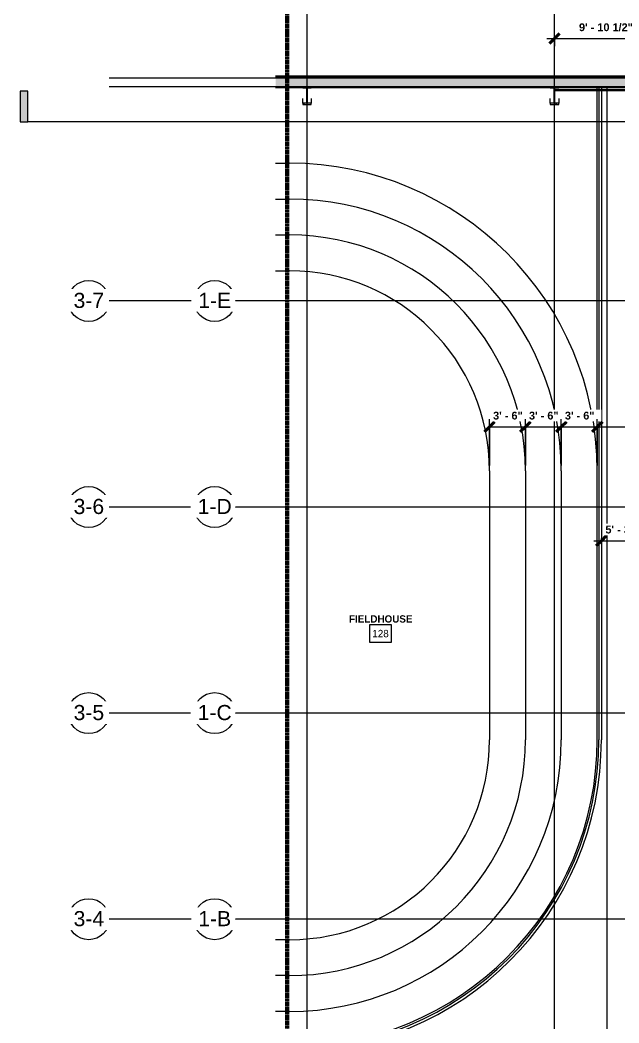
# Model space of a CAD drawing. Header units: inches. Extents: x 23906 to 26716, y -23130 to -20467.
# Drawn here: x 23908 to 24609, y -22230 to -21056 of the extents above; entities that cross this region are included whole.
import ezdxf

# ---------------------------------------------------------------- set-up
doc = ezdxf.new("R2010")
doc.units = ezdxf.units.IN
doc.header["$MEASUREMENT"] = 0
doc.linetypes.add('Dash_2_', pattern=[0.25, 0.125, -0.125])
doc.linetypes.add('Grid Line 1_2_', pattern=[0.875, 0.5, -0.125, 0.125, -0.125])
for name, color, linetype, lineweight in [('A-ANNO-DIMS', 211, 'Continuous', 9), ('A-ANNO-DIMS-96', 211, 'Continuous', 9), ('A-ANNO-MATC', 214, 'Dash_2_', 140), ('A-AREA-IDEN', 2, 'Continuous', 9), ('A-FLOR', 192, 'Continuous', 20), ('A-FLOR-HRAL', 11, 'Continuous', 20), ('A-FLOR-OTLN', 90, 'Continuous', 140), ('A-WALL', 113, 'Continuous', 20), ('A-WALL-PATT', 111, 'Continuous', 50), ('G-ANNO-SYMB', 111, 'Continuous', 9), ('S-BEAM', 12, 'Continuous', 20), ('S-GRID', 1, 'Continuous', 9), ('S-GRID-IDEN', 1, 'Continuous', 9)]:
    doc.layers.add(name, color=color, linetype=linetype, lineweight=lineweight)
doc.styles.add('Arial', font='arial.ttf', dxfattribs={"height": 17.703593})
doc.styles.add('Arial_B', font='arialbd.ttf', dxfattribs={"height": 9.132806})
doc.styles.add('Century Gothic', font='GOTHIC.TTF', dxfattribs={"height": 8.622671})
doc.styles.add('Century Gothic_B', font='GOTHICB.TTF', dxfattribs={"height": 8.616719})
doc.dimstyles.new('OD_Dimension_3', dxfattribs={"dimscale": 12, "dimtxt": 9, "dimasz": 1, "dimexe": 0.75, "dimexo": 0.5, "dimgap": 0.5, "dimtad": 1, "dimdec": 3, "dimrnd": 0.125, "dimzin": 1, "dimdsep": 46, "dimlunit": 4, "dimtxsty": 'Arial_B', "dimblk1": 'OBLIQUE', "dimblk2": 'OBLIQUE', "dimsah": 1, "dimcen": 0.09, "dimdle": 0.75, "dimazin": 0, "dimtfac": 1, "dimtdec": 4, "dimtix": 1, "dimtmove": 0, "dimatfit": 3, "dimfxl": 1, "dimtvp": 1, "dimtfill": 1, "dimfrac": 2, "dimtolj": 1, "dimtzin": 0, "dimlwd": 13, "dimlwe": 13, "dimarcsym": 2})
pattern_1 = [(225, (24533.39, -22360.053), (9.503515, -9.503515), []), (225, (24533.39, -22374.453), (9.503515, -9.503515), [])]
pattern_2 = [(225, (24243.89, -22360.053), (9.503515, -9.503515), []), (225, (24243.89, -22374.453), (9.503515, -9.503515), [])]

# ---------------------------------------------------------------- blocks, each defined once
blk = doc.blocks.new('Top Rail Type - Top Rail_Internal_-939601-Enlarged First Floor Plan _East_')
at = {"layer": 'A-FLOR-HRAL', "color": 43, "lineweight": 13}
for p, q in [((24585.3, -21135.1), (24585.3, -21137.8)), ((24585.3, -21138.8), (24585.3, -21898.8)), ((24588.3, -21135.1), (24588.3, -21137.8)), ((24588.3, -21138.8), (24588.3, -21898.8)), ((24222.8, -22261.3), (24207.1, -22261.3)), ((24222.8, -22264.3), (24207.1, -22264.3))]:
    blk.add_line(p, q, dxfattribs=at)
for radius in [362.5, 365.5]:
    blk.add_arc((24222.8, -21898.8), radius, 270, 0, dxfattribs=at)
blk = doc.blocks.new('columns and girder2 - one-V12-Enlarged First Floor Plan _East_')
at = {"layer": 'S-BEAM', "lineweight": 9}
h = blk.add_hatch(dxfattribs=at)
h.set_pattern_fill('FP_18', color=8, style=0, pattern_type=2)
h.set_pattern_definition(pattern_1)
h.paths.add_polyline_path([(5, -0.5), (-5, -0.5), (-5, -2), (5, -2)], flags=0)
h.paths.add_polyline_path([(-5, -17), (-5, -18.5), (5, -18.5), (5, -17)], flags=0)
h.paths.add_polyline_path([(-5, -1204.9), (-5, -1206.4), (5, -1206.4), (5, -1204.9)], flags=0)
h.paths.add_polyline_path([(5, -1224.3), (-5, -1224.3), (-5, -1225), (5, -1225)], flags=0)
h = blk.add_hatch(dxfattribs=at)
h.set_pattern_fill('FP_18', color=8, style=0, pattern_type=2)
h.set_pattern_definition(pattern_1)
h.paths.add_polyline_path([(0.6, -2), (-0.6, -2), (-0.6, -4.7), (0, -4.7), (0.3, -4.9), (0.4, -5.3), (0.3, -5.6), (0, -5.7), (-0.6, -5.7), (-0.6, -17), (0.6, -17), (0.6, -3.9)], flags=0)
h.paths.add_polyline_path([(-0.6, -1206.4), (-0.6, -1221.3), (-0.2, -1221.3), (0, -1221.4), (0.2, -1221.8), (0, -1222.1), (-0.2, -1222.3), (-0.6, -1222.3), (-0.6, -1224.3), (0.6, -1224.3), (0.6, -1206.4)], flags=0)
at = {"layer": 'S-BEAM', "color": 7}
for p, q in [((5, -1204.9), (-5, -1204.9)), ((-5, -1204.9), (-5, -1206.4)), ((-5, -1206.4), (5, -1206.4)), ((0.6, -1206.4), (-0.6, -1206.4)), ((-0.6, -1206.4), (-0.6, -1221.3)), ((0.6, -1224.3), (0.6, -1206.4)), ((5, -1206.4), (5, -1204.9)), ((5, -1224.3), (-5, -1224.3)), ((-5, -1224.3), (-5, -1225)), ((-0.6, -1222.3), (-0.6, -1224.3)), ((-0.6, -1224.3), (0.6, -1224.3)), ((5, -1225), (5, -1224.3))]:
    blk.add_line(p, q, dxfattribs=at)
at = {"layer": 'S-BEAM', "color": 43, "lineweight": 13}
for p, q in [((-5, -1211.9), (-5, -1206.4)), ((5, -1206.4), (5, -1211.9))]:
    blk.add_line(p, q, dxfattribs=at)
blk = doc.blocks.new('columns and girder2 - one-V13-Enlarged First Floor Plan _East_')
at = {"layer": 'S-BEAM', "lineweight": 9}
h = blk.add_hatch(dxfattribs=at)
h.set_pattern_fill('FP_19', color=8, style=0, pattern_type=2)
h.set_pattern_definition(pattern_2)
h.paths.add_polyline_path([(-5, -0.5), (-5, -2), (5, -2), (5, -0.5)], flags=0)
h.paths.add_polyline_path([(-5, -17), (-5, -18.5), (5, -18.5), (5, -17)], flags=0)
h.paths.add_polyline_path([(5, -1204.9), (-5, -1204.9), (-5, -1206.4), (5, -1206.4)], flags=0)
h.paths.add_polyline_path([(5, -1224.3), (-5, -1224.3), (-5, -1225), (5, -1225)], flags=0)
h = blk.add_hatch(dxfattribs=at)
h.set_pattern_fill('FP_19', color=8, style=0, pattern_type=2)
h.set_pattern_definition(pattern_2)
h.paths.add_polyline_path([(-0.6, -2), (-0.6, -17), (0.6, -17), (0.6, -2)], flags=0)
h.paths.add_polyline_path([(0.6, -1206.4), (-0.6, -1206.4), (-0.6, -1224.3), (0.6, -1224.3)], flags=0)
at = {"layer": 'S-BEAM', "color": 7}
for p, q in [((5, -1204.9), (-5, -1204.9)), ((-5, -1204.9), (-5, -1206.4)), ((-5, -1206.4), (5, -1206.4)), ((0.6, -1206.4), (-0.6, -1206.4)), ((-0.6, -1206.4), (-0.6, -1224.3)), ((0.6, -1224.3), (0.6, -1206.4)), ((5, -1206.4), (5, -1204.9)), ((5, -1224.3), (-5, -1224.3)), ((-5, -1224.3), (-5, -1225)), ((-0.6, -1224.3), (0.6, -1224.3)), ((5, -1225), (5, -1224.3))]:
    blk.add_line(p, q, dxfattribs=at)
at = {"layer": 'S-BEAM', "color": 43, "lineweight": 13}
for p, q in [((-5, -1211.9), (-5, -1206.4)), ((5, -1206.4), (5, -1211.9))]:
    blk.add_line(p, q, dxfattribs=at)
blk = doc.blocks.new('Round Bar - 1_-1262143-Enlarged First Floor Plan _East_')
at = {"layer": 'S-BEAM', "color": 43, "lineweight": 13}
for p, q in [((24678.7, -21137.8), (24533.6, -21137.8)), ((24533.6, -21138.8), (24678.7, -21138.8))]:
    blk.add_line(p, q, dxfattribs=at)
for start_param, end_param in [(0, 3.141593), (3.141593, 6.283185)]:
    blk.add_ellipse((24533.6, -21138.3), major_axis=(0, 0.5), ratio=0.802206, start_param=start_param, end_param=end_param, dxfattribs=at)
blk = doc.blocks.new('Grid - Grid Head - Circle-14747-Enlarged First Floor Plan _East_')
at = {"layer": 'S-GRID-IDEN'}
blk.add_circle((0, 0), 0.25, dxfattribs=at)
blk = doc.blocks.new('Section - 3_32_ x 3_8_-18514-Enlarged First Floor Plan _East_')
at = {"layer": 'G-ANNO-SYMB'}
blk.add_hatch(color=256, dxfattribs=at).paths.add_polyline_path([(0, 0.375), (0, 0), (-0.09375, 0), (-0.09375, 0.375)], flags=0)
for p, q in [((0, 0.375), (-0.09375, 0.375)), ((-0.09375, 0.375), (-0.09375, 0)), ((0, 0), (0, 0.375)), ((-0.09375, 0), (0, 0))]:
    blk.add_line(p, q, dxfattribs=at)
blk = doc.blocks.new('DIMBLOCK42-Enlarged First Floor Plan _East_')
at = {"layer": 'A-ANNO-DIMS-96', "lineweight": 50}
for p, q in [((24588.3, -21665.8), (24594.3, -21659.8)), ((24651.8, -21665.8), (24657.8, -21659.8)), ((24588.3, -21665.8), (24582.3, -21671.8)), ((24651.8, -21665.8), (24645.8, -21671.8))]:
    blk.add_line(p, q, dxfattribs=at)
at = {"layer": 'A-ANNO-DIMS-96', "lineweight": 13}
for p, q in [((24579.3, -21665.8), (24651.8, -21665.8)), ((24588.3, -21663.3), (24588.3, -21674.8)), ((24588.3, -21665.8), (24588.3, -21663.3)), ((24651.8, -21663.3), (24651.8, -21674.8)), ((24651.8, -21665.8), (24651.8, -21663.3))]:
    blk.add_line(p, q, dxfattribs=at)
at = {"layer": 'A-ANNO-DIMS-96', "color": 0, "lineweight": 13, "insert": (24593, -21648.1), "char_height": 9.133, "width": 64.971, "attachment_point": 1, "line_spacing_factor": 0.938532, "style": 'Arial_B', "bg_fill": 3, "box_fill_scale": 1.25, "bg_fill_color": 0, "bg_fill_transparency": 0}
blk.add_mtext('5\' - 3 1/2"', dxfattribs=at)
blk = doc.blocks.new('_Oblique')
at = {"color": 0, "linetype": 'ByBlock', "lineweight": -2}
blk.add_line((-0.5, -0.5), (0.5, 0.5), dxfattribs=at)
blk = doc.blocks.new('DIMBLOCK50-Enlarged First Floor Plan _East_')
at = {"layer": 'A-ANNO-DIMS-96', "lineweight": 50}
for p, q in [((24533.4, -21077.8), (24539.4, -21071.8)), ((24651.8, -21077.8), (24657.8, -21071.8)), ((24533.4, -21077.8), (24527.4, -21083.8)), ((24651.8, -21077.8), (24645.8, -21083.8))]:
    blk.add_line(p, q, dxfattribs=at)
at = {"layer": 'A-ANNO-DIMS-96', "lineweight": 13}
for p, q in [((24651.8, -21200.3), (24651.8, -21068.8)), ((24524.4, -21077.8), (24651.8, -21077.8)), ((24533.4, -21075.3), (24533.4, -21086.8)), ((24533.4, -21077.8), (24533.4, -21075.3)), ((24651.8, -21077.8), (24651.8, -21200.3))]:
    blk.add_line(p, q, dxfattribs=at)
at = {"layer": 'A-ANNO-DIMS-96', "color": 0, "lineweight": 13, "insert": (24562.1, -21060.1), "char_height": 9.133, "width": 73.2, "attachment_point": 1, "line_spacing_factor": 0.938532, "style": 'Arial_B', "bg_fill": 3, "box_fill_scale": 1.25, "bg_fill_color": 0, "bg_fill_transparency": 0}
blk.add_mtext('9\' - 10 1/2"', dxfattribs=at)
blk = doc.blocks.new('DIMBLOCK68-Enlarged First Floor Plan _East_')
at = {"layer": 'A-ANNO-DIMS-96', "lineweight": 13}
for p, q in [((24457.4, -21577.8), (24457.4, -21523.4)), ((24499.4, -21577.8), (24499.4, -21523.4)), ((24457.4, -21532.4), (24499.4, -21532.4)), ((24457.4, -21532.4), (24457.4, -21577.8)), ((24499.4, -21532.4), (24499.4, -21577.8))]:
    blk.add_line(p, q, dxfattribs=at)
at = {"layer": 'A-ANNO-DIMS-96', "lineweight": 50}
for p, q in [((24457.4, -21532.4), (24463.4, -21526.4)), ((24499.4, -21532.4), (24505.4, -21526.4)), ((24457.4, -21532.4), (24451.4, -21538.4)), ((24499.4, -21532.4), (24493.4, -21538.4))]:
    blk.add_line(p, q, dxfattribs=at)
at = {"layer": 'A-ANNO-DIMS-96', "color": 0, "lineweight": 13, "insert": (24461.6, -21514.7), "char_height": 9.13, "width": 40.286, "attachment_point": 1, "line_spacing_factor": 0.938532, "style": 'Arial_B', "bg_fill": 3, "box_fill_scale": 1.25, "bg_fill_color": 0, "bg_fill_transparency": 0}
blk.add_mtext('3\' - 6"', dxfattribs=at)
blk = doc.blocks.new('DIMBLOCK69-Enlarged First Floor Plan _East_')
at = {"layer": 'A-ANNO-DIMS-96', "lineweight": 13}
for p, q in [((24499.4, -21577.8), (24499.4, -21523.4)), ((24541.4, -21577.8), (24541.4, -21523.4)), ((24499.4, -21532.4), (24541.4, -21532.4)), ((24499.4, -21532.4), (24499.4, -21577.8)), ((24541.4, -21532.4), (24541.4, -21577.8))]:
    blk.add_line(p, q, dxfattribs=at)
at = {"layer": 'A-ANNO-DIMS-96', "lineweight": 50}
for p, q in [((24499.4, -21532.4), (24505.4, -21526.4)), ((24541.4, -21532.4), (24547.4, -21526.4)), ((24499.4, -21532.4), (24493.4, -21538.4)), ((24541.4, -21532.4), (24535.4, -21538.4))]:
    blk.add_line(p, q, dxfattribs=at)
at = {"layer": 'A-ANNO-DIMS-96', "color": 0, "lineweight": 13, "insert": (24503.6, -21514.7), "char_height": 9.13, "width": 40.286, "attachment_point": 1, "line_spacing_factor": 0.938532, "style": 'Arial_B', "bg_fill": 3, "box_fill_scale": 1.25, "bg_fill_color": 0, "bg_fill_transparency": 0}
blk.add_mtext('3\' - 6"', dxfattribs=at)
blk = doc.blocks.new('DIMBLOCK70-Enlarged First Floor Plan _East_')
at = {"layer": 'A-ANNO-DIMS-96', "lineweight": 13}
for p, q in [((24541.4, -21577.8), (24541.4, -21523.4)), ((24583.4, -21577.8), (24583.4, -21523.4)), ((24541.4, -21532.4), (24583.4, -21532.4)), ((24541.4, -21532.4), (24541.4, -21577.8)), ((24583.4, -21532.4), (24583.4, -21577.8))]:
    blk.add_line(p, q, dxfattribs=at)
at = {"layer": 'A-ANNO-DIMS-96', "lineweight": 50}
for p, q in [((24541.4, -21532.4), (24547.4, -21526.4)), ((24583.4, -21532.4), (24589.4, -21526.4)), ((24541.4, -21532.4), (24535.4, -21538.4)), ((24583.4, -21532.4), (24577.4, -21538.4))]:
    blk.add_line(p, q, dxfattribs=at)
at = {"layer": 'A-ANNO-DIMS-96', "color": 0, "lineweight": 13, "insert": (24545.6, -21514.7), "char_height": 9.13, "width": 40.286, "attachment_point": 1, "line_spacing_factor": 0.938532, "style": 'Arial_B', "bg_fill": 3, "box_fill_scale": 1.25, "bg_fill_color": 0, "bg_fill_transparency": 0}
blk.add_mtext('3\' - 6"', dxfattribs=at)
blk = doc.blocks.new('DIMBLOCK71-Enlarged First Floor Plan _East_')
at = {"layer": 'A-ANNO-DIMS-96', "lineweight": 13}
for p, q in [((24583.4, -21577.8), (24583.4, -21523.4)), ((24822.9, -21529.9), (24822.9, -21541.4)), ((24822.9, -21532.4), (24822.9, -21529.9)), ((24583.4, -21532.4), (24831.9, -21532.4)), ((24583.4, -21532.4), (24583.4, -21577.8))]:
    blk.add_line(p, q, dxfattribs=at)
at = {"layer": 'A-ANNO-DIMS-96', "lineweight": 50}
for p, q in [((24583.4, -21532.4), (24589.4, -21526.4)), ((24822.9, -21532.4), (24828.9, -21526.4)), ((24583.4, -21532.4), (24577.4, -21538.4)), ((24822.9, -21532.4), (24816.9, -21538.4))]:
    blk.add_line(p, q, dxfattribs=at)
at = {"layer": 'A-ANNO-DIMS-96', "color": 0, "lineweight": 13, "insert": (24669.2, -21514.7), "char_height": 9.133, "width": 81.429, "attachment_point": 1, "line_spacing_factor": 0.938532, "style": 'Arial_B', "bg_fill": 3, "box_fill_scale": 1.25, "bg_fill_color": 0, "bg_fill_transparency": 0}
blk.add_mtext('19\' - 11 1/2"', dxfattribs=at)

msp = doc.modelspace()

# ---------------------------------------------------------------- hatches: boundary and pattern name
at = {"layer": 'A-WALL-PATT', "lineweight": 9}
h = msp.add_hatch(dxfattribs=at)
h.set_pattern_fill('FP_11', color=8, style=0, pattern_type=2)
h.set_pattern_definition([(0, (0, 0), (0, 12), []), (90, (0, 0), (-12, 7e-16), [])])
h.paths.add_polyline_path([(25981.0152, -21124.3028), (25981.0152, -21123.3028), (25968.7652, -21123.3028), (25968.7652, -21124.3028), (25980.2652, -21124.3028)], flags=0)
h.paths.add_polyline_path([(24476.7035, -21124.3028), (25932.7652, -21124.3028), (25932.7652, -21123.3028), (24207.1045, -21123.3028), (24207.1045, -21124.3028)], flags=0)
h = msp.add_hatch(dxfattribs=at)
h.set_pattern_fill('FP_9', color=8, style=0, pattern_type=2)
h.set_pattern_definition([(161.57, (0.48, 0.48), (-3.839953776, -1.544e-05), [0, -27.322, 3.034, 0]), (18.43, (-0.48, 0.48), (-3.839953776, 1.544e-05), [0, -27.322, 3.034, 0]), (108.43, (0.48, 0.48), (1.919622, -9.60052459), [9.106, -21.25]), (71.57, (-0.48, 0.48), (1.919622, 9.60052459), [9.106, -21.25])])
h.paths.add_polyline_path([(24881.102, -21134.3028), (25932.0152, -21134.3028), (25932.0152, -21128.4278), (25932.7652, -21128.4278), (25932.7652, -21124.3028), (24207.1045, -21124.3028), (24207.1045, -21134.3028), (24813.7022, -21134.3028)], flags=0)
h.paths.add_polyline_path([(25980.2652, -21134.3028), (25980.2652, -21124.3028), (25968.7652, -21124.3028), (25968.7652, -21128.4278), (25969.5152, -21128.4278), (25969.5152, -21134.3028)], flags=0)

# ---------------------------------------------------------------- linework, layer by layer
at = {"layer": 'A-ANNO-MATC', "color": 163}
msp.add_line((24220.4473, -20466.8066), (24220.4473, -23129.8711), dxfattribs=at)
at = {"layer": 'A-AREA-IDEN', "flags": 128}
msp.add_lwpolyline([(24317.0032, -21764.006), (24317.0032, -21784.5774), (24342.7132, -21784.5774), (24342.7132, -21764.006)], close=True, dxfattribs=at)
at = {"layer": 'A-FLOR', "color": 43, "lineweight": 13}
for p, q in [((24583.4212, -21137.8028), (24583.4212, -21135.0528)), ((24583.4212, -21898.78), (24583.4212, -21138.8028)), ((24594.8559, -21135.0528), (24594.8559, -21137.8028)), ((24594.8559, -21138.8028), (24594.8559, -22266.3028))]:
    msp.add_line(p, q, dxfattribs=at)
msp.add_arc((24223.4212, -21898.78), 360, 270, 360, dxfattribs=at)
at = {"layer": 'A-FLOR-OTLN', "color": 43, "lineweight": 13}
for p, q in [((24207.1045, -21223.8101), (24223.4212, -21223.8101)), ((24207.1045, -21265.8101), (24223.4212, -21265.8101)), ((24207.1045, -21307.8101), (24223.4212, -21307.8101)), ((24207.1045, -21349.8101), (24223.4212, -21349.8101)), ((24457.4212, -21583.8101), (24457.4212, -21898.78)), ((24499.4212, -21583.8101), (24499.4212, -21898.78)), ((24541.4212, -21583.8101), (24541.4212, -21898.78)), ((24223.4212, -22132.78), (24207.1045, -22132.78)), ((24223.4212, -22174.78), (24207.1045, -22174.78)), ((24223.4212, -22216.78), (24207.1045, -22216.78))]:
    msp.add_line(p, q, dxfattribs=at)
for centre, radius, start, end in [((24223.4212, -21583.8101), 360, 0, 90), ((24223.4212, -21583.8101), 318, 0, 90), ((24223.4212, -21583.8101), 276, 0, 90), ((24223.4212, -21583.8101), 234, 0, 90), ((24223.4212, -21898.78), 360, 270, 0), ((24223.4212, -21898.78), 234, 270, 0), ((24223.4212, -21898.78), 276, 270, 0), ((24223.4212, -21898.78), 318, 270, 0)]:
    msp.add_arc(centre, radius, start, end, dxfattribs=at)
at = {"layer": 'A-WALL', "color": 7}
for p, q in [((25932.7652, -21121.8028), (24207.1045, -21121.8028)), ((25932.7652, -21123.3028), (24207.1045, -21123.3028)), ((25932.7652, -21124.3028), (24207.1045, -21124.3028)), ((24207.1045, -21134.3028), (25932.0152, -21134.3028)), ((24207.1045, -21135.0528), (25932.7652, -21135.0528))]:
    msp.add_line(p, q, dxfattribs=at)
at = {"layer": 'G-ANNO-SYMB'}
msp.add_line((26316.2259, -21175.3457), (23917.1125, -21175.3457), dxfattribs=at)
at = {"layer": 'S-GRID', "linetype": 'Grid Line 1_2_'}
for p, q in [((24243.8902, -22929.3071), (24243.8902, -20749.6602)), ((24533.3902, -22929.3071), (24533.3902, -20749.6602)), ((24243.8902, -23058.9049), (24243.8902, -20902.4278)), ((24533.3902, -23058.9049), (24533.3902, -20902.4278)), ((26601.0048, -21124.3028), (24012.5184, -21124.3028)), ((26649.0048, -21134.3028), (24012.5184, -21134.3028))]:
    msp.add_line(p, q, dxfattribs=at)

# ---------------------------------------------------------------- block references
at = {"layer": 'A-FLOR-HRAL', "color": 43, "lineweight": 13}
msp.add_blockref('Top Rail Type - Top Rail_Internal_-939601-Enlarged First Floor Plan _East_', (0, 0), dxfattribs=at)
at = {"layer": 'G-ANNO-SYMB', "xscale": 95.99999999999994, "yscale": 95.99999999999994, "zscale": 95.99999999999994}
msp.add_blockref('Section - 3_32_ x 3_8_-18514-Enlarged First Floor Plan _East_', (23917.1125, -21175.3457), dxfattribs=at)
at = {"layer": 'S-BEAM', "color": 43, "lineweight": 13, "rotation": 180}
for name, p in [('columns and girder2 - one-V13-Enlarged First Floor Plan _East_', (24243.8902, -22360.0528)), ('columns and girder2 - one-V12-Enlarged First Floor Plan _East_', (24533.3902, -22360.0528))]:
    msp.add_blockref(name, p, dxfattribs=at)
at = {"layer": 'S-BEAM', "color": 43, "lineweight": 13}
msp.add_blockref('Round Bar - 1_-1262143-Enlarged First Floor Plan _East_', (0, 0), dxfattribs=at)
at = {"layer": 'S-GRID-IDEN', "xscale": 95.99999999999994, "yscale": 95.99999999999994, "zscale": 95.99999999999994}
for p, rotation in [((23988.5184, -21385.0528), 89.99999999999987), ((24135.7374, -21385.0528), 89.9999999999998), ((23988.5184, -21626.3028), 89.99999999999987), ((24135.7374, -21626.3028), 89.9999999999998), ((23988.5184, -21867.5528), 89.99999999999987), ((24135.7374, -21867.5528), 89.9999999999998), ((23988.5184, -22108.8028), 89.99999999999987), ((24135.7374, -22108.8028), 89.9999999999998)]:
    msp.add_blockref('Grid - Grid Head - Circle-14747-Enlarged First Floor Plan _East_', p, dxfattribs=dict(at, rotation=rotation))

# ---------------------------------------------------------------- texts
at = {"layer": 'A-AREA-IDEN', "attachment_point": 2}
for s, insert, char_height, width, line_spacing_factor, style in [('FIELDHOUSE', (24330.1442, -21752.9821), 8.61672, 80.676, 0.984796, 'Century Gothic_B'), ('128', (24329.8582, -21770.0976), 8.62267, 23.652, 0.984117, 'Century Gothic')]:
    msp.add_mtext(s, dxfattribs=dict(at, insert=insert, char_height=char_height, width=width, line_spacing_factor=line_spacing_factor, style=style))

# ---------------------------------------------------------------- next in the draw order: texts
at = {"layer": 'S-GRID-IDEN', "char_height": 17.70359, "width": 42.552, "attachment_point": 2, "line_spacing_factor": 0.938532, "style": 'Arial', "bg_fill": 3, "box_fill_scale": 1.25, "bg_fill_color": 0, "bg_fill_transparency": 0}
for s, insert in [('3-7', (23988.6159, -21375.5231)), ('3-6', (23988.6159, -21616.7731)), ('3-5', (23988.6159, -21858.0231)), ('3-4', (23988.6159, -22099.2731))]:
    msp.add_mtext(s, dxfattribs=dict(at, insert=insert))

# ---------------------------------------------------------------- next in the draw order: dimensions: what is measured, and where the dimension line sits
at = {"layer": 'A-ANNO-DIMS', "lineweight": 13}
for base, p1, p2, override, picture, middle in [((24651.8331, -21077.8046), (24533.3902, -21069.3193), (24651.8331, -21206.3028), {"dimpost": '<>', "dimfxl": 181.088913}, 'DIMBLOCK50-Enlarged First Floor Plan _East_', (24592.6117, -21067.0793)), ((24499.4212, -21532.4343), (24457.4212, -21583.8101), (24499.4212, -21583.8101), {"dimpost": '<>', "dimfxl": 42}, 'DIMBLOCK68-Enlarged First Floor Plan _East_', (24478.4212, -21521.7713)), ((24651.8331, -21665.8123), (24588.3331, -21657.327), (24651.8331, -21657.327), {"dimpost": '<>', "dimfxl": 63.5}, 'DIMBLOCK42-Enlarged First Floor Plan _East_', (24620.0831, -21655.0901))]:
    dim = msp.add_linear_dim(base=base, p1=p1, p2=p2, dimstyle='OD_Dimension_3', override=override, dxfattribs=at)
    dim.commit()
    dim.dimension.update_dxf_attribs({"geometry": picture, "text_midpoint": middle})

# ---------------------------------------------------------------- next in the draw order: linework, layer by layer
at = {"layer": 'S-GRID', "linetype": 'Grid Line 1_2_'}
for p, q in [((26427.3416, -21385.0528), (24012.5184, -21385.0528)), ((26427.3416, -21626.3028), (24012.5184, -21626.3028)), ((26427.3416, -21867.5528), (24012.5184, -21867.5528)), ((26427.3416, -22108.8028), (24012.5184, -22108.8028))]:
    msp.add_line(p, q, dxfattribs=at)

# ---------------------------------------------------------------- next in the draw order: dimensions: what is measured, and where the dimension line sits
at = {"layer": 'A-ANNO-DIMS', "lineweight": 13}
dim = msp.add_linear_dim(base=(24541.4212, -21532.4343), p1=(24499.4212, -21583.8101), p2=(24541.4212, -21583.8101), dimstyle='OD_Dimension_3', override={"dimpost": '<>', "dimfxl": 42}, dxfattribs=at)
dim.commit()
dim.dimension.update_dxf_attribs({"geometry": 'DIMBLOCK69-Enlarged First Floor Plan _East_', "text_midpoint": (24520.4212, -21521.7713)})

# ---------------------------------------------------------------- next in the draw order: texts
at = {"layer": 'S-GRID-IDEN', "char_height": 17.70359, "attachment_point": 2, "line_spacing_factor": 0.938532, "style": 'Arial', "bg_fill": 3, "box_fill_scale": 1.25, "bg_fill_color": 0, "bg_fill_transparency": 0}
for s, insert, width in [('1-E', (24135.8349, -21375.5231), 45.792), ('1-D', (24135.8349, -21616.7731), 47.304), ('1-C', (24135.8349, -21858.0231), 47.304), ('1-B', (24135.8349, -22099.2731), 45.792)]:
    msp.add_mtext(s, dxfattribs=dict(at, insert=insert, width=width))

# ---------------------------------------------------------------- next in the draw order: dimensions: what is measured, and where the dimension line sits
at = {"layer": 'A-ANNO-DIMS', "lineweight": 13}
dim = msp.add_linear_dim(base=(24583.4212, -21532.4343), p1=(24541.4212, -21583.8101), p2=(24583.4212, -21583.8101), dimstyle='OD_Dimension_3', override={"dimpost": '<>', "dimfxl": 42}, dxfattribs=at)
dim.commit()
dim.dimension.update_dxf_attribs({"geometry": 'DIMBLOCK70-Enlarged First Floor Plan _East_', "text_midpoint": (24562.4212, -21521.7713)})

# ---------------------------------------------------------------- next in the draw order: linework, layer by layer
at = {"layer": 'S-GRID', "linetype": 'Grid Line 1_2_'}
for p, q in [((26649.0048, -21385.0528), (24159.7374, -21385.0528)), ((26649.0048, -21626.3028), (24159.7374, -21626.3028)), ((26649.0048, -21867.5528), (24159.7374, -21867.5528)), ((26649.0048, -22108.8028), (24159.7374, -22108.8028))]:
    msp.add_line(p, q, dxfattribs=at)

# ---------------------------------------------------------------- next in the draw order: dimensions: what is measured, and where the dimension line sits
at = {"layer": 'A-ANNO-DIMS', "lineweight": 13}
dim = msp.add_linear_dim(base=(24822.8902, -21532.4343), p1=(24583.4212, -21583.8101), p2=(24822.8902, -21523.949), dimstyle='OD_Dimension_3', override={"dimpost": '<>', "dimfxl": 246.837563}, dxfattribs=at)
dim.commit()
dim.dimension.update_dxf_attribs({"geometry": 'DIMBLOCK71-Enlarged First Floor Plan _East_', "text_midpoint": (24703.1557, -21521.709)})

doc.saveas('drawing.dxf')
